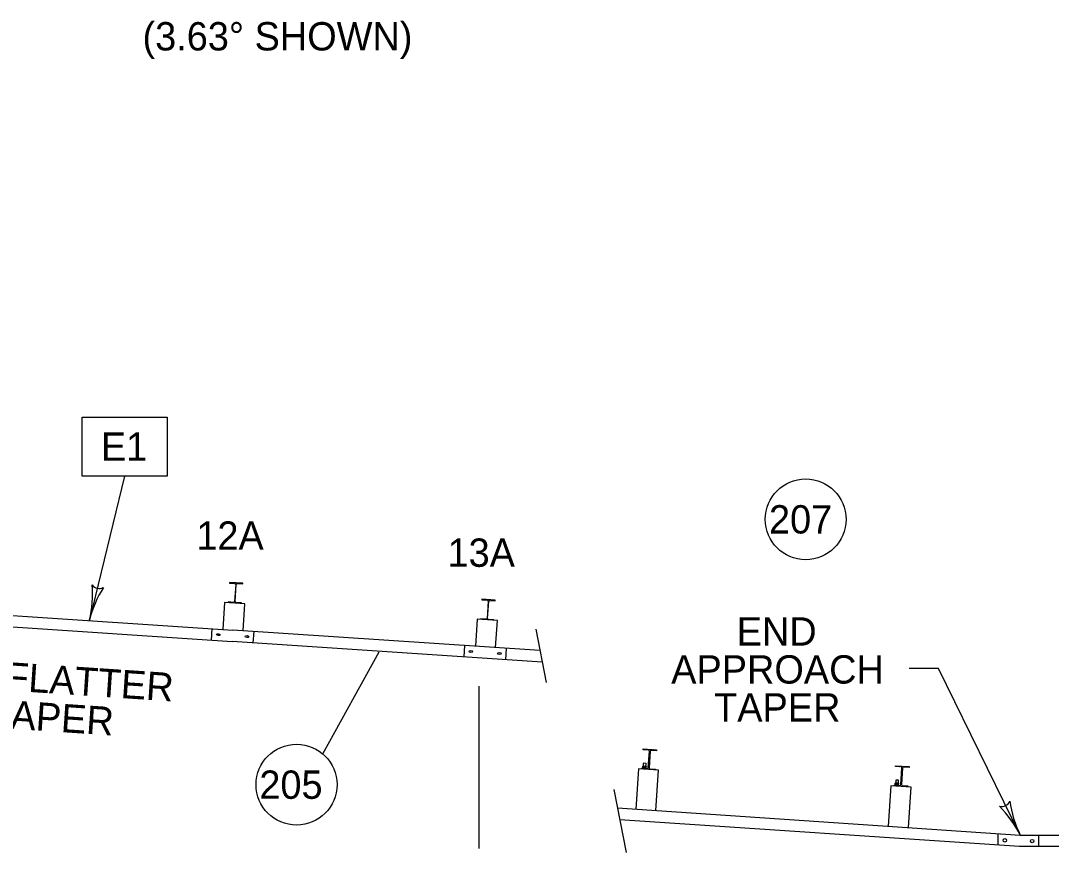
# Model space of a CAD drawing. Extents: x 503 to 668, y 143 to 243.
# Drawn here: x 561.11 to 586.58, y 193.23 to 213.78 of the extents above; entities that cross this region are included whole.
import ezdxf

# ---------------------------------------------------------------- set-up
doc = ezdxf.new("R2010")
doc.units = 0
for name, color, linetype in [('Default', 7, 'Continuous'), ('Level 1', 7, 'Continuous'), ('Level 2', 7, 'Continuous'), ('R_PL_GRAILLT_PR', 7, 'Continuous'), ('R_TS_DIM_PR', 7, 'Continuous')]:
    doc.layers.add(name, color=color, linetype=linetype)

# ---------------------------------------------------------------- blocks, each defined once
blk = doc.blocks.new('RECT')
at = {"layer": 'Default'}
blk.add_lwpolyline([(-2.67, 1.859), (-2.67, -1.859), (2.67, -1.859), (2.67, 1.859), (-2.67, 1.859)], dxfattribs=at)

msp = doc.modelspace()

# ---------------------------------------------------------------- linework, layer by layer
at = {"layer": 'Level 1'}
for centre, radius, start, end in [((585.349, 194.579), 0.217, 255.2749, 337.3916), ((583.381, 192.445), 2.712, 26.5003, 45.1691), ((588.236, 194.866), 2.712, 187.8475, 206.4942), ((583.381, 192.445), 2.712, 26.4881, 26.5003)]:
    msp.add_arc(centre, radius, start, end, dxfattribs=at)
at = {"layer": 'Level 2'}
msp.add_line((575.772, 194.779), (576.071, 193.227), dxfattribs=at)
at = {"layer": 'R_PL_GRAILLT_PR'}
for p, q in [((528.934, 201.22), (566.358, 198.719)), ((528.924, 200.937), (566.339, 198.437)), ((566.272, 199.896), (566.271, 199.88)), ((566.6, 199.874), (566.272, 199.896)), ((566.271, 199.88), (566.407, 199.871)), ((566.426, 199.849), (566.398, 199.423)), ((566.412, 199.422), (566.44, 199.848)), ((566.463, 199.867), (566.599, 199.858)), ((566.599, 199.858), (566.6, 199.874)), ((566.153, 199.402), (566.108, 198.736)), ((566.652, 199.369), (566.153, 199.402)), ((566.239, 199.413), (566.238, 199.396)), ((566.376, 199.403), (566.239, 199.413)), ((566.567, 199.391), (566.431, 199.4)), ((566.566, 199.374), (566.567, 199.391)), ((572.511, 199.48), (572.51, 199.463)), ((572.51, 199.463), (572.646, 199.454)), ((572.839, 199.458), (572.511, 199.48)), ((572.666, 199.432), (572.637, 199.006)), ((572.651, 199.005), (572.68, 199.431)), ((572.702, 199.451), (572.838, 199.442)), ((572.838, 199.442), (572.839, 199.458)), ((566.608, 198.703), (566.652, 199.369)), ((572.392, 198.985), (572.348, 198.319)), ((572.892, 198.952), (572.392, 198.985)), ((572.479, 198.996), (572.478, 198.98)), ((572.615, 198.987), (572.479, 198.996)), ((572.807, 198.974), (572.671, 198.983)), ((572.806, 198.958), (572.807, 198.974)), ((572.847, 198.286), (572.892, 198.952)), ((565.84, 198.754), (565.821, 198.472)), ((573.942, 198.213), (566.358, 198.719)), ((566.862, 198.402), (566.881, 198.684)), ((573.997, 197.926), (566.339, 198.437)), ((572.08, 198.337), (572.061, 198.055)), ((573.101, 197.985), (573.12, 198.268)), ((576.492, 195.762), (576.493, 195.785)), ((576.627, 195.753), (576.492, 195.762)), ((576.493, 195.785), (576.826, 195.763)), ((576.619, 195.317), (576.647, 195.73)), ((576.666, 195.729), (576.638, 195.316)), ((576.824, 195.739), (576.688, 195.748)), ((576.826, 195.763), (576.824, 195.739)), ((576.479, 195.314), (576.482, 195.35)), ((576.49, 195.355), (576.488, 195.355)), ((576.52, 195.352), (576.49, 195.355)), ((576.495, 195.313), (576.498, 195.349)), ((576.546, 195.307), (576.502, 195.31)), ((576.523, 195.35), (576.504, 195.351)), ((576.506, 195.436), (576.558, 195.433)), ((576.508, 195.312), (576.51, 195.348)), ((576.557, 195.35), (576.52, 195.352)), ((576.523, 195.35), (576.549, 195.348)), ((576.54, 195.31), (576.542, 195.346)), ((576.552, 195.309), (576.555, 195.345)), ((576.566, 195.349), (576.557, 195.35)), ((576.568, 195.308), (576.571, 195.344)), ((582.728, 195.346), (582.729, 195.369)), ((582.864, 195.337), (582.728, 195.346)), ((582.729, 195.369), (583.062, 195.347)), ((582.855, 194.901), (582.883, 195.315)), ((582.902, 195.313), (582.874, 194.9)), ((583.06, 195.324), (582.924, 195.333)), ((583.062, 195.347), (583.06, 195.324)), ((576.376, 195.289), (576.309, 194.291)), ((576.875, 195.256), (576.376, 195.289)), ((576.459, 195.284), (576.461, 195.307)), ((576.461, 195.307), (576.597, 195.298)), ((576.484, 195.308), (576.487, 195.308)), ((576.517, 195.306), (576.487, 195.308)), ((576.517, 195.306), (576.554, 195.304)), ((576.554, 195.304), (576.562, 195.303)), ((576.658, 195.294), (576.794, 195.284)), ((576.794, 195.284), (576.792, 195.261)), ((576.808, 194.258), (576.875, 195.256)), ((582.612, 194.873), (582.545, 193.876)), ((583.111, 194.84), (582.612, 194.873)), ((582.696, 194.868), (582.697, 194.891)), ((582.697, 194.891), (582.833, 194.882)), ((582.716, 194.898), (582.718, 194.934)), ((582.721, 194.892), (582.723, 194.892)), ((582.753, 194.89), (582.723, 194.892)), ((582.726, 194.939), (582.724, 194.939)), ((582.756, 194.937), (582.726, 194.939)), ((582.731, 194.897), (582.734, 194.933)), ((582.782, 194.891), (582.738, 194.894)), ((582.759, 194.934), (582.74, 194.935)), ((582.742, 195.02), (582.794, 195.017)), ((582.744, 194.896), (582.747, 194.932)), ((582.753, 194.89), (582.79, 194.888)), ((582.793, 194.934), (582.756, 194.937)), ((582.759, 194.934), (582.785, 194.932)), ((582.776, 194.894), (582.778, 194.93)), ((582.789, 194.893), (582.791, 194.929)), ((582.79, 194.888), (582.799, 194.887)), ((582.802, 194.934), (582.793, 194.934)), ((582.804, 194.892), (582.807, 194.928)), ((582.894, 194.878), (583.03, 194.869)), ((583.03, 194.869), (583.028, 194.845)), ((583.044, 193.842), (583.111, 194.84)), ((575.859, 194.324), (585.809, 193.655)), ((575.914, 194.042), (585.79, 193.378)), ((585.261, 193.411), (585.261, 193.693)), ((585.809, 193.655), (598.29, 193.649)), ((586.269, 193.378), (586.269, 193.655)), ((585.79, 193.378), (598.29, 193.378))]:
    msp.add_line(p, q, dxfattribs=at)
for centre in [(585.428, 193.525), (586.103, 193.505)]:
    msp.add_circle(centre, 0.0417, dxfattribs=at)
for centre, radius, start, end in [((566.405, 199.85), 0.0209, 356.1835, 86.1835), ((566.461, 199.846), 0.0209, 86.1835, 176.1835), ((566.377, 199.424), 0.0209, 266.1835, 356.1835), ((566.433, 199.421), 0.0209, 176.1835, 266.1835), ((572.645, 199.434), 0.0209, 356.1835, 86.1835), ((572.701, 199.43), 0.0209, 86.1835, 176.1835), ((572.617, 199.008), 0.0209, 266.1835, 356.1835), ((572.672, 199.004), 0.0209, 176.1835, 266.1835), ((576.626, 195.732), 0.0208, 356.154, 86.1533), ((576.687, 195.728), 0.0208, 86.1536, 176.1529), ((576.598, 195.319), 0.0208, 266.1536, 356.1529), ((576.659, 195.314), 0.0208, 176.154, 266.1533), ((582.862, 195.316), 0.0208, 356.154, 86.1533), ((582.923, 195.312), 0.0208, 86.1536, 176.1529), ((582.834, 194.903), 0.0208, 266.1536, 356.1529), ((582.895, 194.899), 0.0208, 176.154, 266.1533)]:
    msp.add_arc(centre, radius, start, end, dxfattribs=at)
for centre, major_axis in [((565.997, 198.606), (0.0473, -0.0032)), ((566.705, 198.558), (-0.0473, 0.0032)), ((572.237, 198.189), (0.0473, -0.0032)), ((572.945, 198.142), (-0.0473, 0.0032))]:
    msp.add_ellipse(centre, major_axis=major_axis, ratio=0.498345, dxfattribs=at)
for points, degree in [([(576.523, 195.76), (576.524, 195.783)], 1), ([(576.587, 195.779), (576.585, 195.755)], 1), ([(576.731, 195.746), (576.732, 195.769)], 1), ([(576.753, 195.767), (576.751, 195.744)], 1), ([(576.479, 195.314), (576.48, 195.312), (576.482, 195.31), (576.485, 195.308), (576.487, 195.308), (576.487, 195.308)], 3), ([(576.493, 195.308), (576.491, 195.308), (576.487, 195.309), (576.483, 195.311), (576.48, 195.313), (576.479, 195.314)], 3), ([(576.482, 195.35), (576.483, 195.351), (576.485, 195.353), (576.489, 195.355), (576.49, 195.355), (576.49, 195.355)], 3), ([(576.496, 195.354), (576.494, 195.354), (576.49, 195.354), (576.485, 195.352), (576.483, 195.35), (576.482, 195.35)], 3), ([(576.484, 195.308), (576.482, 195.311)], 1), ([(576.485, 195.352), (576.488, 195.355)], 1), ([(576.487, 195.308), (576.488, 195.308), (576.491, 195.309), (576.493, 195.311), (576.495, 195.312), (576.495, 195.313)], 3), ([(576.49, 195.355), (576.491, 195.354), (576.494, 195.354), (576.496, 195.351), (576.497, 195.349), (576.498, 195.349)], 3), ([(576.508, 195.312), (576.506, 195.311), (576.501, 195.308), (576.496, 195.307), (576.493, 195.308), (576.493, 195.308)], 3), ([(576.517, 195.306), (576.517, 195.306), (576.513, 195.306), (576.507, 195.308), (576.5, 195.31), (576.497, 195.312), (576.495, 195.313)], 3), ([(576.51, 195.348), (576.508, 195.349), (576.504, 195.352), (576.499, 195.354), (576.497, 195.354), (576.496, 195.354)], 3), ([(576.497, 195.307), (576.501, 195.354)], 1), ([(576.52, 195.352), (576.52, 195.353), (576.516, 195.353), (576.51, 195.352), (576.503, 195.351), (576.499, 195.349), (576.498, 195.349)], 3), ([(576.497, 195.307), (576.502, 195.31)], 1), ([(576.501, 195.354), (576.506, 195.436)], 1), ([(576.504, 195.351), (576.501, 195.354)], 1), ([(576.502, 195.31), (576.504, 195.351)], 1), ([(576.53, 195.305), (576.529, 195.305), (576.526, 195.305), (576.52, 195.307), (576.513, 195.309), (576.509, 195.311), (576.508, 195.312)], 3), ([(576.533, 195.352), (576.532, 195.352), (576.529, 195.352), (576.523, 195.351), (576.516, 195.35), (576.512, 195.348), (576.51, 195.348)], 3), ([(576.54, 195.31), (576.538, 195.309), (576.533, 195.308), (576.526, 195.306), (576.52, 195.306), (576.517, 195.306)], 3), ([(576.542, 195.346), (576.54, 195.347), (576.536, 195.349), (576.529, 195.351), (576.523, 195.352), (576.52, 195.352)], 3), ([(576.552, 195.309), (576.55, 195.308), (576.546, 195.307), (576.538, 195.305), (576.533, 195.305), (576.53, 195.305)], 3), ([(576.555, 195.345), (576.553, 195.346), (576.549, 195.348), (576.541, 195.351), (576.536, 195.351), (576.533, 195.352)], 3), ([(576.54, 195.31), (576.542, 195.308), (576.546, 195.305), (576.551, 195.304), (576.554, 195.304), (576.554, 195.304)], 3), ([(576.542, 195.346), (576.544, 195.347), (576.549, 195.349), (576.554, 195.35), (576.557, 195.35), (576.557, 195.35)], 3), ([(576.549, 195.348), (576.546, 195.307)], 1), ([(576.553, 195.35), (576.549, 195.304)], 1), ([(576.553, 195.35), (576.549, 195.348)], 1), ([(576.56, 195.303), (576.559, 195.303), (576.556, 195.304), (576.554, 195.307), (576.553, 195.308), (576.552, 195.309)], 3), ([(576.558, 195.433), (576.553, 195.35)], 1), ([(576.563, 195.35), (576.562, 195.349), (576.559, 195.349), (576.557, 195.347), (576.555, 195.345), (576.555, 195.345)], 3), ([(576.557, 195.35), (576.559, 195.35), (576.563, 195.349), (576.567, 195.346), (576.57, 195.344), (576.571, 195.344)], 3), ([(576.568, 195.347), (576.568, 195.347), (576.567, 195.349), (576.565, 195.35), (576.563, 195.35), (576.563, 195.35)], 3), ([(576.566, 195.349), (576.568, 195.347)], 1), ([(576.571, 195.344), (576.568, 195.347)], 1), ([(582.759, 195.344), (582.76, 195.367)], 1), ([(582.823, 195.363), (582.821, 195.34)], 1), ([(582.967, 195.33), (582.968, 195.353)], 1), ([(582.989, 195.352), (582.987, 195.328)], 1), ([(576.491, 195.281), (576.492, 195.305)], 1), ([(576.497, 195.304), (576.497, 195.307)], 1), ([(576.497, 195.307), (576.497, 195.307)], 1), ([(576.546, 195.307), (576.549, 195.304)], 1), ([(576.549, 195.304), (576.549, 195.301)], 1), ([(576.549, 195.304), (576.549, 195.304)], 1), ([(576.554, 195.301), (576.553, 195.277)], 1), ([(576.554, 195.304), (576.556, 195.304), (576.56, 195.304), (576.565, 195.306), (576.567, 195.307), (576.568, 195.308)], 3), ([(576.565, 195.305), (576.565, 195.305), (576.564, 195.304), (576.561, 195.303), (576.56, 195.303), (576.56, 195.303)], 3), ([(576.565, 195.305), (576.562, 195.303)], 1), ([(576.568, 195.308), (576.565, 195.305)], 1), ([(582.716, 194.898), (582.717, 194.897), (582.719, 194.894), (582.722, 194.892), (582.723, 194.892), (582.723, 194.892)], 3), ([(582.729, 194.892), (582.727, 194.892), (582.723, 194.893), (582.719, 194.896), (582.716, 194.897), (582.716, 194.898)], 3), ([(582.718, 194.934), (582.719, 194.935), (582.721, 194.938), (582.725, 194.939), (582.726, 194.939), (582.726, 194.939)], 3), ([(582.733, 194.938), (582.731, 194.938), (582.726, 194.938), (582.722, 194.936), (582.719, 194.935), (582.718, 194.934)], 3), ([(582.721, 194.892), (582.718, 194.895)], 1), ([(582.721, 194.937), (582.724, 194.939)], 1), ([(582.723, 194.892), (582.724, 194.892), (582.727, 194.893), (582.73, 194.895), (582.731, 194.896), (582.731, 194.897)], 3), ([(582.726, 194.939), (582.727, 194.938), (582.73, 194.938), (582.732, 194.935), (582.733, 194.934), (582.734, 194.933)], 3), ([(582.727, 194.866), (582.728, 194.889)], 1), ([(582.744, 194.896), (582.742, 194.895), (582.737, 194.893), (582.732, 194.892), (582.73, 194.892), (582.729, 194.892)], 3), ([(582.753, 194.89), (582.753, 194.89), (582.749, 194.891), (582.743, 194.892), (582.737, 194.894), (582.733, 194.896), (582.731, 194.897)], 3), ([(582.747, 194.932), (582.744, 194.934), (582.74, 194.937), (582.735, 194.938), (582.733, 194.938), (582.733, 194.938)], 3), ([(582.733, 194.889), (582.734, 194.892)], 1), ([(582.734, 194.892), (582.737, 194.938)], 1), ([(582.756, 194.937), (582.756, 194.937), (582.753, 194.937), (582.746, 194.937), (582.739, 194.935), (582.735, 194.934), (582.734, 194.933)], 3), ([(582.734, 194.892), (582.738, 194.894)], 1), ([(582.734, 194.892), (582.734, 194.892)], 1), ([(582.737, 194.938), (582.742, 195.02)], 1), ([(582.74, 194.935), (582.737, 194.938)], 1), ([(582.738, 194.894), (582.74, 194.935)], 1), ([(582.766, 194.889), (582.765, 194.889), (582.762, 194.89), (582.756, 194.891), (582.749, 194.894), (582.745, 194.895), (582.744, 194.896)], 3), ([(582.769, 194.936), (582.769, 194.936), (582.765, 194.936), (582.759, 194.936), (582.752, 194.934), (582.748, 194.933), (582.747, 194.932)], 3), ([(582.776, 194.894), (582.774, 194.893), (582.769, 194.892), (582.762, 194.89), (582.756, 194.89), (582.753, 194.89)], 3), ([(582.778, 194.93), (582.776, 194.931), (582.772, 194.933), (582.765, 194.936), (582.759, 194.936), (582.756, 194.937)], 3), ([(582.789, 194.893), (582.787, 194.892), (582.782, 194.891), (582.774, 194.889), (582.769, 194.889), (582.766, 194.889)], 3), ([(582.791, 194.929), (582.789, 194.93), (582.785, 194.932), (582.778, 194.935), (582.772, 194.936), (582.769, 194.936)], 3), ([(582.776, 194.894), (582.778, 194.892), (582.782, 194.89), (582.787, 194.888), (582.79, 194.888), (582.79, 194.888)], 3), ([(582.778, 194.93), (582.781, 194.931), (582.785, 194.934), (582.79, 194.934), (582.793, 194.934), (582.793, 194.934)], 3), ([(582.785, 194.932), (582.782, 194.891)], 1), ([(582.782, 194.891), (582.786, 194.888)], 1), ([(582.789, 194.935), (582.785, 194.932)], 1), ([(582.786, 194.888), (582.785, 194.885)], 1), ([(582.789, 194.935), (582.786, 194.888)], 1), ([(582.786, 194.888), (582.786, 194.888)], 1), ([(582.794, 195.017), (582.789, 194.935)], 1), ([(582.796, 194.887), (582.795, 194.888), (582.792, 194.888), (582.79, 194.891), (582.789, 194.893), (582.789, 194.893)], 3), ([(582.791, 194.885), (582.789, 194.862)], 1), ([(582.79, 194.888), (582.792, 194.888), (582.796, 194.888), (582.801, 194.89), (582.804, 194.892), (582.804, 194.892)], 3), ([(582.799, 194.934), (582.798, 194.934), (582.795, 194.933), (582.793, 194.931), (582.791, 194.93), (582.791, 194.929)], 3), ([(582.793, 194.934), (582.795, 194.934), (582.799, 194.933), (582.804, 194.931), (582.806, 194.929), (582.807, 194.928)], 3), ([(582.801, 194.89), (582.801, 194.889), (582.8, 194.888), (582.798, 194.887), (582.796, 194.887), (582.796, 194.887)], 3), ([(582.804, 194.931), (582.804, 194.931), (582.803, 194.933), (582.801, 194.934), (582.799, 194.934), (582.799, 194.934)], 3), ([(582.802, 194.889), (582.799, 194.887)], 1), ([(582.804, 194.892), (582.801, 194.89)], 1), ([(582.802, 194.934), (582.804, 194.931)], 1), ([(582.807, 194.928), (582.804, 194.931)], 1)]:
    msp.add_open_spline(points, degree=degree, dxfattribs=at)
at = {"layer": 'R_TS_DIM_PR'}
for p, q in [((563.683, 202.525), (562.814, 198.961)), ((573.84, 198.739), (574.094, 197.42)), ((568.577, 195.663), (569.968, 198.182)), ((583.788, 197.771), (583.06, 197.771)), ((585.809, 193.655), (583.788, 197.771)), ((572.431, 197.332), (572.431, 193.325))]:
    msp.add_line(p, q, dxfattribs=at)
for centre in [(580.507, 201.455), (567.93, 194.9)]:
    msp.add_circle(centre, 1, dxfattribs=at)
for centre, radius, start, end in [((560.178, 199.6), 2.712, 346.3739, 5.0427), ((565.45, 198.322), 2.712, 147.7211, 166.3678), ((563.057, 199.963), 0.217, 215.1485, 297.2652), ((560.178, 199.6), 2.712, 346.3617, 346.3739)]:
    msp.add_arc(centre, radius, start, end, dxfattribs=at)

# ---------------------------------------------------------------- block references
at = {"layer": 'R_TS_DIM_PR', "xscale": 0.39200645539747825, "yscale": -0.3920064553974783}
msp.add_blockref('RECT', (563.683, 203.253), dxfattribs=at)

# ---------------------------------------------------------------- texts
at = {"layer": 'R_TS_DIM_PR'}
for s, p in [('(3.63° SHOWN)', (564.125, 213.039)), ('E1', (563.096, 202.903)), ('207', (579.601, 201.105)), ('12A', (565.454, 200.704)), ('13A', (571.66, 200.282)), ('END', (578.802, 198.335)), ('APPROACH', (577.185, 197.397)), ('TAPER', (578.245, 196.459)), ('205', (567.011, 194.55))]:
    msp.add_text(s, height=0.7, dxfattribs=at).set_placement(p)
for s, p in [('15:1 (SHOWN) OR FLATTER', (552.519, 197.778)), (' APPROACH TAPER', (554.517, 196.705))]:
    msp.add_text(s, height=0.7, rotation=356.1864, dxfattribs=at).set_placement(p)

doc.saveas('drawing.dxf')
